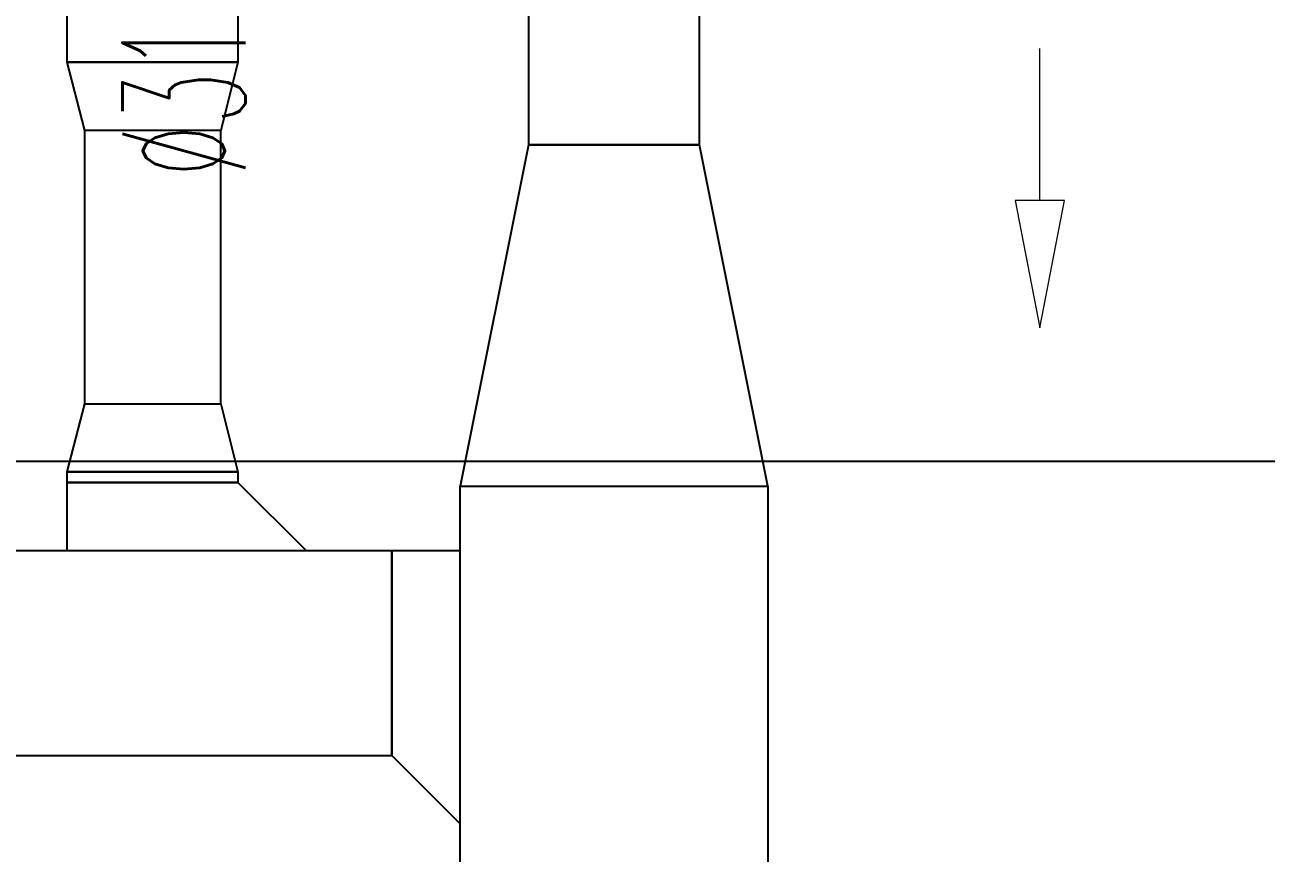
# Model space of a CAD drawing. Header units: inches. Extents: x -172 to 5713, y -54 to 3470.
# Drawn here: x 672.5 to 854.1, y 2100.8 to 2222.1 of the extents above; entities that cross this region are included whole.
import ezdxf
from ezdxf.enums import TextEntityAlignment as Align

# ---------------------------------------------------------------- set-up
doc = ezdxf.new("R2010")
doc.units = ezdxf.units.IN
doc.header["$MEASUREMENT"] = 0
for name, color, linetype, lineweight in [('MTY-EMIS-KANALI', 150, 'Continuous', 0), ('MTY-UFLEME-KANALI-Flex', 21, 'ZIGZAG', 0), ('STM-U-MENFEZ', 2, 'Continuous', 0)]:
    doc.layers.add(name, color=color, linetype=linetype, lineweight=lineweight)
doc.layers.add('MTY-UFLEME-KANALI', color=20, linetype='Continuous')
doc.styles.add('CAP', font='simplxtw.shx', dxfattribs={"width": 0.65})
doc.linetypes.add('ZIGZAG', pattern='A,0.0001,-0.2,[131,ltypeshp.shx,S=0.2,R=0,X=-0.2,Y=0],-0.4,[131,ltypeshp.shx,S=0.2,R=180.00002,X=0.2,Y=0],-0.2', length=0.8001)

# ---------------------------------------------------------------- blocks, each defined once
blk = doc.blocks.new('*U37')
at = {"layer": 'MTY-UFLEME-KANALI-Flex', "ltscale": 0.5}
for p, q in [((-15.75, -51.66), (-15.75, 7.97)), ((15.75, -51.66), (15.75, 7.97))]:
    blk.add_line(p, q, dxfattribs=at)
at = {"layer": 'MTY-UFLEME-KANALI-Flex', "linetype": 'ByBlock', "ltscale": 0.5}
for points in [[(15.75, 12.97), (-15.75, 12.97), (-15.75, 7.97), (15.75, 7.97)], [(15.75, -51.66), (-15.75, -51.66), (-15.75, -56.66), (15.75, -56.66)]]:
    blk.add_lwpolyline(points, close=True, dxfattribs=at)
at = {"layer": 'MTY-UFLEME-KANALI-Flex', "color": 7, "ltscale": 0.5, "style": 'CAP', "width": 0.5}
blk.add_attdef('X', text='', height=18, dxfattribs=at).set_placement((-40.68, 11.88), align=Align.CENTER)
blk = doc.blocks.new('A$C00D65541')
at = {"layer": 'STM-U-MENFEZ'}
blk.add_lwpolyline([(-50.5, 59.27), (-46.89, 59.27), (-50.5, 77.89), (-54.11, 59.27), (-50.5, 59.27), (-50.5, 37)], dxfattribs=at)

msp = doc.modelspace()

# ---------------------------------------------------------------- linework, layer by layer
at = {"layer": 'MTY-UFLEME-KANALI'}
for points in [[(771.19, 2938.74), (746.19, 2938.74), (746.19, 2204.53), (771.19, 2204.53)], [(703.68, 2285.3), (703.68, 2216.62), (678.68, 2216.62), (678.68, 2285.3)], [(614.23, 2158.15), (614.23, 2263.15), (856.19, 2263.15), (856.19, 2158.15)], [(678.68, 2216.62), (703.68, 2216.62), (701.16, 2206.62), (681.26, 2206.62)], [(736.19, 2154.53), (781.19, 2154.53), (771.19, 2204.53), (746.19, 2204.53)], [(681.26, 2166.62), (701.16, 2166.62), (703.68, 2156.62), (678.68, 2156.62)], [(678.68, 2155.1), (678.68, 2156.62), (703.68, 2156.62), (703.68, 2155.1)], [(713.68, 2145.1), (678.68, 2145.1), (678.68, 2155.1), (703.68, 2155.1)], [(736.19, 2154.53), (781.19, 2154.53), (781.19, 1868.85), (736.19, 1868.85)], [(726.19, 2145.1), (649.22, 2145.1), (649.22, 2115.1), (726.19, 2115.1)], [(736.19, 2105.1), (736.19, 2145.1), (726.19, 2145.1), (726.19, 2115.1)]]:
    msp.add_lwpolyline(points, close=True, dxfattribs=at)
for points in [[(681.26, 2166.62), (681.26, 2206.62)], [(701.16, 2166.62), (701.16, 2206.62)]]:
    msp.add_lwpolyline(points, dxfattribs=at)

# ---------------------------------------------------------------- block references
at = {"rotation": 90}
msp.add_blockref('*U37', (716.66, 2255.88), dxfattribs=at).add_auto_attribs({'X': '%%C315'})
at = {"layer": 'MTY-EMIS-KANALI', "rotation": 180}
msp.add_blockref('A$C00D65541', (770.51, 2255.63), dxfattribs=at)

doc.saveas('drawing.dxf')
